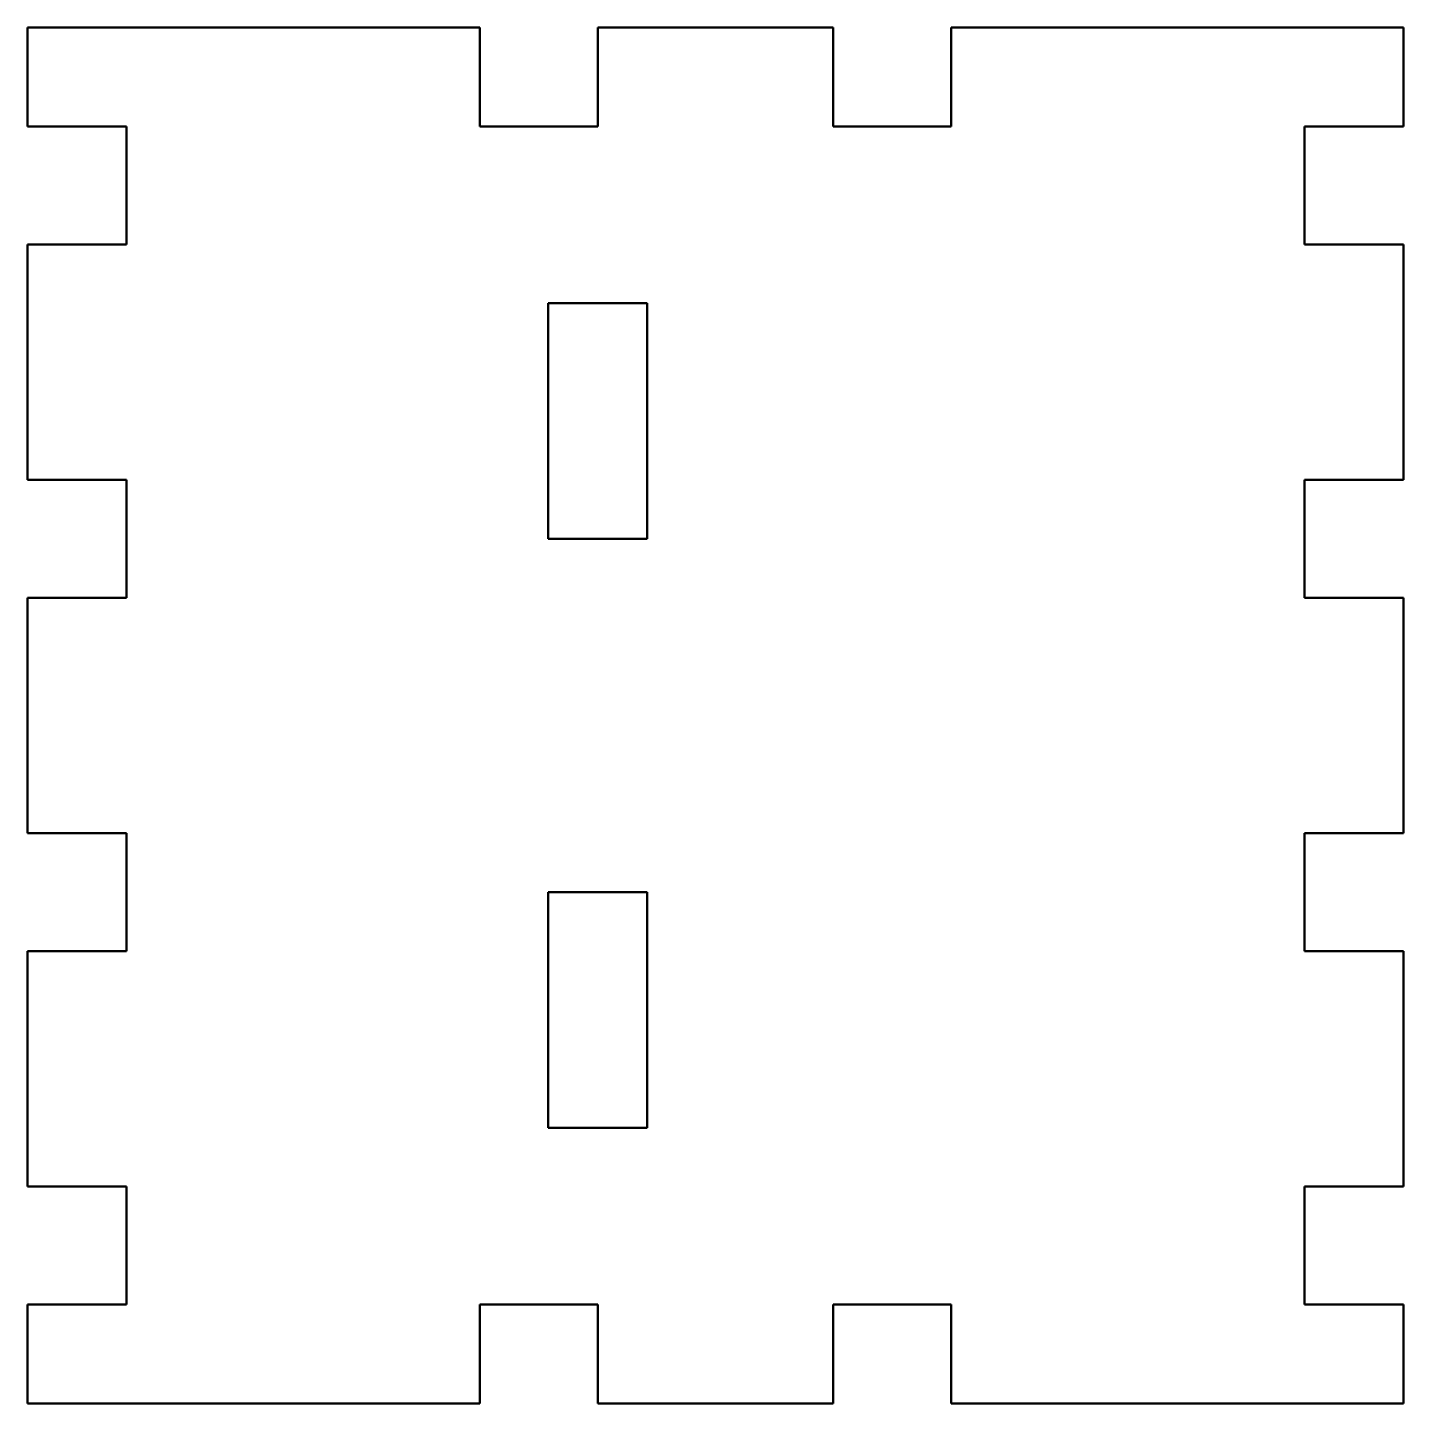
# Model space of a CAD drawing. Header units: millimetres. Extents: x 0 to 250, y 0 to 250.
import ezdxf

# ---------------------------------------------------------------- set-up
doc = ezdxf.new("R2010")
doc.units = ezdxf.units.MM
doc.layers.add('IV_INTERIOR_PROFILES', color=7, linetype='Continuous', lineweight=50)
doc.layers.add('IV_OUTER_PROFILE', color=7, linetype='Continuous', lineweight=50)

msp = doc.modelspace()

# ---------------------------------------------------------------- linework, layer by layer
at = {"layer": 'IV_INTERIOR_PROFILES'}
for p, q in [((94.6, 157.1), (94.6, 199.9)), ((94.6, 199.9), (112.6, 199.9)), ((112.6, 199.9), (112.6, 157.1)), ((112.6, 157.1), (94.6, 157.1)), ((94.6, 50.1), (94.6, 92.9)), ((94.6, 92.9), (112.6, 92.9)), ((112.6, 92.9), (112.6, 50.1)), ((112.6, 50.1), (94.6, 50.1))]:
    msp.add_line(p, q, dxfattribs=at)
at = {"layer": 'IV_OUTER_PROFILE'}
for p, q in [((0, 250), (82.2, 250)), ((0, 232), (0, 250)), ((167.8, 250), (250, 250)), ((250, 250), (250, 232)), ((82.2, 250), (82.2, 232)), ((103.6, 250), (146.4, 250)), ((103.6, 232), (103.6, 250)), ((146.4, 250), (146.4, 232)), ((167.8, 232), (167.8, 250)), ((0, 232), (18, 232)), ((18, 232), (18, 210.6)), ((82.2, 232), (103.6, 232)), ((146.4, 232), (167.8, 232)), ((232, 232), (232, 210.6)), ((250, 232), (232, 232)), ((18, 210.6), (0, 210.6)), ((0, 167.8), (0, 210.6)), ((232, 210.6), (250, 210.6)), ((250, 210.6), (250, 167.8)), ((18, 167.8), (0, 167.8)), ((18, 146.4), (18, 167.8)), ((232, 167.8), (232, 146.4)), ((250, 167.8), (232, 167.8)), ((0, 146.4), (18, 146.4)), ((0, 103.6), (0, 146.4)), ((232, 146.4), (250, 146.4)), ((250, 146.4), (250, 103.6)), ((18, 103.6), (0, 103.6)), ((18, 82.2), (18, 103.6)), ((232, 103.6), (232, 82.2)), ((250, 103.6), (232, 103.6)), ((0, 82.2), (18, 82.2)), ((0, 39.4), (0, 82.2)), ((232, 82.2), (250, 82.2)), ((250, 82.2), (250, 39.4)), ((18, 39.4), (0, 39.4)), ((18, 18), (18, 39.4)), ((232, 39.4), (232, 18)), ((250, 39.4), (232, 39.4)), ((0, 18), (18, 18)), ((0, 0), (0, 18)), ((82.2, 18), (82.2, 0)), ((103.6, 18), (82.2, 18)), ((103.6, 0), (103.6, 18)), ((146.4, 18), (146.4, 0)), ((167.8, 18), (146.4, 18)), ((167.8, 0), (167.8, 18)), ((232, 18), (250, 18)), ((250, 18), (250, 0)), ((82.2, 0), (0, 0)), ((146.4, 0), (103.6, 0)), ((250, 0), (167.8, 0))]:
    msp.add_line(p, q, dxfattribs=at)

doc.saveas('drawing.dxf')
